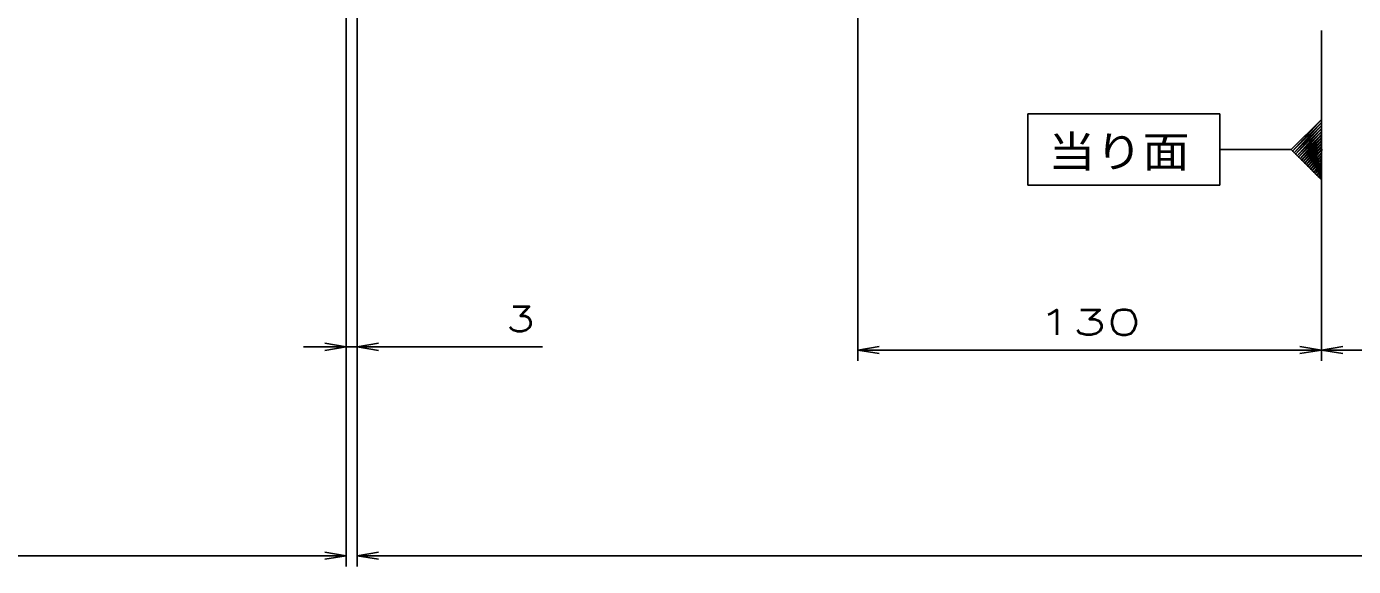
# Model space of a CAD drawing. Units: millimetres at full size, sheet at 1:1. Extents: x -2456 to -674, y 2522 to 3782.
# Drawn here: x -1653.7 to -1281.7, y 2952.4 to 3103.7 of the extents above; entities that cross this region are included whole.
import ezdxf
from ezdxf.enums import TextEntityAlignment as Align

# ---------------------------------------------------------------- set-up
doc = ezdxf.new("R2010")
doc.units = ezdxf.units.MM
doc.header["$PDMODE"] = 32
doc.header["$PDSIZE"] = 0.5
doc.layers.add('0_2', color=7, linetype='Continuous', lineweight=25)
doc.layers.add('寸法線', color=7, linetype='Continuous', lineweight=25)
doc.styles.add('simplex.shx', font='')
doc.styles.get('simplex.shx').set_extended_font_data('simplex.shx')

# ---------------------------------------------------------------- blocks, each defined once
blk = doc.blocks.new('A$C10CA1B61')
at = {"layer": '0_2'}
for p, q in [((-41.1363, 4.9999), (-14.2426, 4.9999)), ((-41.1363, 4.9999), (-41.1363, -5.0001)), ((-14.2426, 4.9999), (-14.2426, -5.0001)), ((-4.2432, 0.0003), (-0.0004, 4.2427)), ((0, 4.2427), (0, -4.2427)), ((-0.0004, -4.2425), (-4.2432, 0.0003)), ((-4.2426, -0.0001), (-14.2426, -0.0001)), ((-41.1363, -5.0001), (-14.2426, -5.0001))]:
    blk.add_line(p, q, dxfattribs=at)
blk.add_lwpolyline([(0, -4.2427), (-4.2426, -0.0001), (0, 4.2427), (0, -4.2427), (0, -3.8184), (-0.2121, -4.0306), (0, -3.3942), (-0.4243, -3.8184), (0, -2.9699), (-0.6364, -3.6063), (0, -2.5456), (-0.8485, -3.3942), (0, -2.1214), (-1.0607, -3.182), (0, -1.6971), (-1.2728, -2.9699), (0, -1.2728), (-1.4849, -2.7578), (0, -0.8485), (-1.697, -2.5457), (0, -0.4243), (-1.9092, -2.3335), (0, 0), (-2.1213, -2.1214), (0, 0.4243), (-2.3334, -1.9093), (0, 0.8485), (-2.5456, -1.6971), (0, 1.2728), (-2.7577, -1.485), (0, 1.6971), (-2.9698, -1.2729), (0, 2.1214), (-3.182, -1.0608), (0, 2.5456), (-3.3941, -0.8486), (0, 2.9699), (-3.6062, -0.6365), (0, 3.3942), (-3.8183, -0.4244), (0, 3.8184), (-4.0305, -0.2122), (0, 4.2427)], dxfattribs=at)
blk.add_point((0, -0.0001), dxfattribs=at)
at = {"layer": '0_2', "style": 'simplex.shx', "width": 1.1}
blk.add_text('当り面', height=4.399, dxfattribs=at).set_placement((-38.2791, -3.8001), align=Align.BOTTOM_LEFT)
blk = doc.blocks.new('open_arrow')
at = {"color": 0, "linetype": 'Continuous', "lineweight": -2}
blk.add_lwpolyline([(7.5, 1.25), (0, 0), (7.5, -1.25)], dxfattribs=at)

msp = doc.modelspace()

# ---------------------------------------------------------------- linework, layer by layer
at = {"layer": '寸法線'}
for p, q in [((-1564.075, 3185.412), (-1564.075, 3010.961)), ((-1564.075, 3185.412), (-1564.075, 2952.374)), ((-1561.028, 3185.412), (-1561.028, 2952.374)), ((-1561.028, 3185.412), (-1561.028, 3010.961)), ((-1420.677, 3120.65), (-1420.677, 3010.05)), ((-1290.677, 3102.65), (-1290.677, 3010.05)), ((-1290.677, 3102.65), (-1290.677, 3010.05)), ((-1509.046, 3013.961), (-1576.075, 3013.961)), ((-1290.677, 3013.05), (-1420.677, 3013.05)), ((-1230.517, 3013.05), (-1290.677, 3013.05)), ((-2275.388, 2955.374), (-1564.075, 2955.374)), ((-955.517, 2955.374), (-1561.028, 2955.374))]:
    msp.add_line(p, q, dxfattribs=at)

# ---------------------------------------------------------------- block references
at = {"xscale": 2, "yscale": 2}
msp.add_blockref('A$C10CA1B61', (-1290.677, 3069.231), dxfattribs=at)
at = {"layer": '寸法線', "xscale": 0.8, "yscale": 0.8, "rotation": 180}
for p in [(-1564.075, 3013.961), (-1290.677, 3013.05), (-1564.075, 2955.374)]:
    msp.add_blockref('open_arrow', p, dxfattribs=at)
at = {"layer": '寸法線', "xscale": 0.8, "yscale": 0.8}
for p in [(-1561.028, 3013.961), (-1420.677, 3013.05), (-1290.677, 3013.05), (-1561.028, 2955.374)]:
    msp.add_blockref('open_arrow', p, dxfattribs=at)

# ---------------------------------------------------------------- texts
at = {"layer": '寸法線', "style": 'simplex.shx'}
for s, width, p in [('3', 1.35, (-1515.246, 3021.761)), ('130', 1.6, (-1355.677, 3020.85))]:
    msp.add_text(s, height=7.038, dxfattribs=dict(at, width=width)).set_placement(p, align=Align.MIDDLE_CENTER)

doc.saveas('drawing.dxf')
